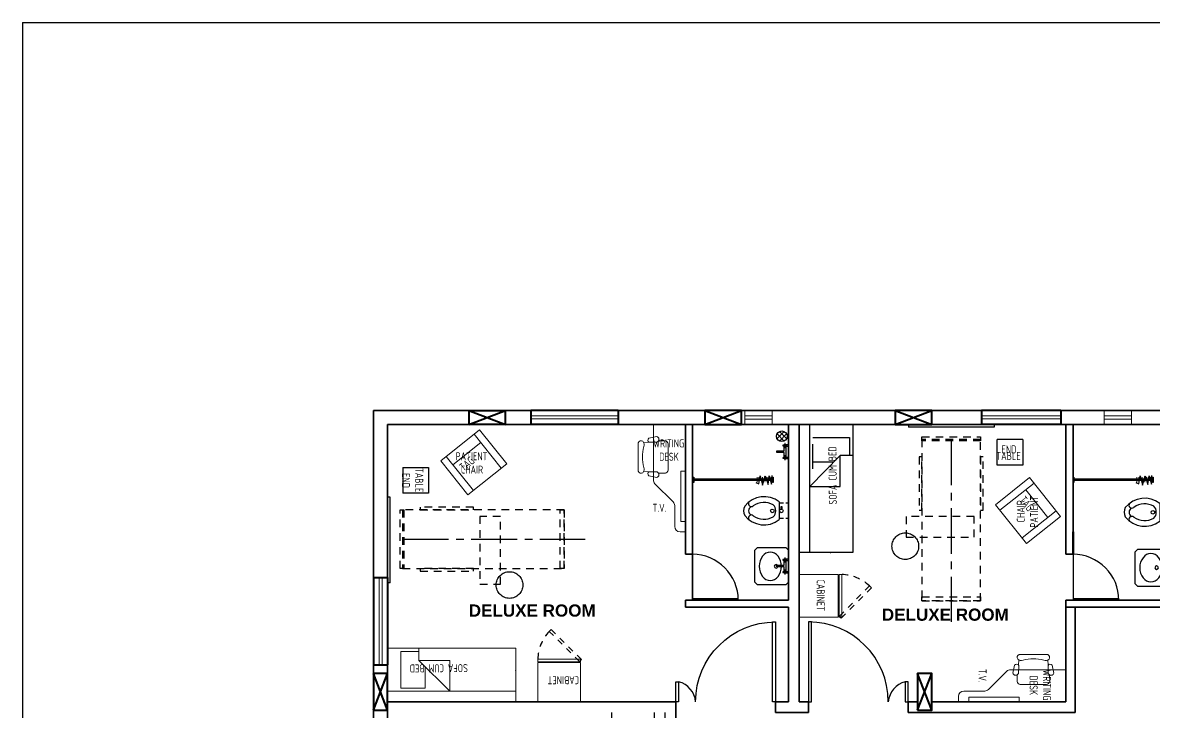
# Model space of a CAD drawing. Header units: inches. Extents: x -17070 to 527, y 504 to 2398.
# Drawn here: x -10574.61 to -10556.07, y 537.08 to 548.39 of the extents above; entities that cross this region are included whole.
import ezdxf
from ezdxf.enums import TextEntityAlignment as Align

# ---------------------------------------------------------------- set-up
doc = ezdxf.new("R2010")
doc.units = ezdxf.units.IN
for name, pattern in [('CENTER2', [1.125, 0.75, -0.125, 0.125, -0.125]), ('HIDDEN', [9.525, 6.35, -3.175]), ('HIDDEN2', [0.1875, 0.125, -0.0625])]:
    doc.linetypes.add(name, pattern=pattern)
for name, color, linetype in [('a-door-intr', 142, 'Continuous'), ('A-Flor-Pfix', 140, 'Continuous'), ('BED', 1, 'HIDDEN2'), ('ELEV5', 8, 'Continuous'), ('elevation', 7, 'Continuous'), ('i-furn_text', 2, 'Continuous')]:
    doc.layers.add(name, color=color, linetype=linetype)
for name, color, linetype, lineweight in [('A-Eqpm', 6, 'HIDDEN', 25), ('A-Flor-Case', 31, 'Continuous', 25), ('A-Wall', 113, 'Continuous', 50), ('COL', 5, 'Continuous', 40), ('ELE-1', 105, 'Continuous', 40), ('FURN', 25, 'Continuous', 9), ('I-Furn', 30, 'Continuous', 18), ('P-Flor-Fixt', 131, 'Continuous', 25), ('section', 1, 'Continuous', 35), ('WIN', 4, 'Continuous', 20)]:
    doc.layers.add(name, color=color, linetype=linetype, lineweight=lineweight)
doc.styles.add('ARCH4', font='archstyl.shx', dxfattribs={"height": 4.5})
doc.styles.add('ROMANC', font='arialbd.ttf', dxfattribs={"height": 0.35})
doc.styles.add('TEXTM', font='archstyl.shx', dxfattribs={"width": 0.75})

# ---------------------------------------------------------------- blocks, each defined once
blk = doc.blocks.new('de')
at = {"layer": 'elevation', "ltscale": 0.0005}
for q in [(-10856.06422, 504.72708), (-10856.90422, 504.13708)]:
    blk.add_line((-10856.90422, 504.72708), q, dxfattribs=at)
blk = doc.blocks.new('I_FURN_CHAIR_GUEST SWIVEL_P')
at = {"lineweight": -2}
for p, q in [((0.303, 0.366), (0.163, 0.352)), ((0.306, -0.366), (0.163, -0.352))]:
    blk.add_line(p, q, dxfattribs=at)
for points in [[(0.166, -0.253, -0.986284), (0, -0.35), (0, 0.35, -0.986284), (0.166, 0.253, 0.178907)], [(0.313, -0.457, -0.736549), (0.322, -0.359), (0.56, -0.366, -0.857709), (0.548, -0.5), (0.313, -0.457)]]:
    blk.add_lwpolyline(points, format="xyb", close=True, dxfattribs=at)
for points in [[(0.548, 0.5), (0.313, 0.457, 0.736549), (0.322, 0.359), (0.56, 0.366, 0.857709), (0.548, 0.5)], [(0.607, -0.394), (0.802, -0.399, 0.23574), (0.889, -0.323), (0.889, 0.323, 0.23574), (0.802, 0.399), (0.607, 0.394)]]:
    blk.add_lwpolyline(points, format="xyb", dxfattribs=at)
at = {"layer": 'DEFPOINTS', "lineweight": -2}
for p in [(0, 0.5), (0.445, 0), (0.889, 0), (0, -0.5)]:
    blk.add_point(p, dxfattribs=at)
blk = doc.blocks.new('*U84')
at = {"layer": 'I-Furn', "color": 30, "linetype": 'Continuous', "lineweight": 18, "xscale": 0.3887817275439147, "yscale": 0.4706305122900289, "zscale": 0.3478573351708899}
blk.add_blockref('I_FURN_CHAIR_GUEST SWIVEL_P', (0, 0), dxfattribs=at)
blk = doc.blocks.new('*U90')
at = {"layer": 'A-Wall', "color": 132, "linetype": 'Continuous', "lineweight": 35}
for p, q in [((1.105, 0), (-0.082, 0)), ((0, -0.082), (1.105, -0.082))]:
    blk.add_line(p, q, dxfattribs=at)
blk = doc.blocks.new('I_PLUMB_DRAIN_Floor Drain_P')
at = {"color": 0, "linetype": 'ByBlock', "lineweight": -2}
for p, q in [((-0.94, 0.33), (0.94, 0.33)), ((-0.33, -0.94), (-0.33, 0.94)), ((0.33, -0.94), (0.33, 0.94)), ((-0.94, -0.33), (0.94, -0.33))]:
    blk.add_line(p, q, dxfattribs=at)
blk.add_circle((0, 0), 1, dxfattribs=at)
blk.add_attdef('SUB', text='', height=1, dxfattribs=at).set_placement((0, 0), align=Align.MIDDLE)
blk = doc.blocks.new('*U89')
at = {"layer": 'P-Flor-Fixt', "color": 131, "linetype": 'Continuous', "lineweight": 25, "extrusion": (0, 0, -1), "xscale": -0.06138658855979884, "yscale": 0.06138658855996491, "zscale": -0.06138658855956882}
blk.add_blockref('I_PLUMB_DRAIN_Floor Drain_P', (0, 0), dxfattribs=at)
blk = doc.blocks.new('I_PLUMB_BATH_TUB  CURTAIN_P')
at = {"color": 0, "linetype": 'ByBlock'}
for p, q in [((0, -1.5), (0, 1.5)), ((0, 1.5), (0.5, 1.5)), ((0.5, 1.5), (0.5, 0.5)), ((0.5, 0.5), (59.5, 0.5)), ((59.5, 0.5), (59.5, 1.5)), ((59.5, 1.5), (60, 1.5)), ((60, 1.5), (60, -1.5)), ((0.5, -1.5), (0, -1.5)), ((59.5, -0.5), (0.5, -0.5)), ((0.5, -0.5), (0.5, -1.5)), ((59.5, -1.5), (59.5, -0.5)), ((60, -1.5), (59.5, -1.5))]:
    blk.add_line(p, q, dxfattribs=at)
blk.add_lwpolyline([(46.98, -1.53), (49.21, -2.36), (50.25, 2.25), (52, -3), (54, 2.25), (56.08, -2.74), (57, 2.25), (58.75, -2.5), (59.05, 2.34)], dxfattribs=at)
at = {"color": 0, "linetype": 'ByBlock', "const_width": 0.5}
for points in [[(47.83, 1.5), (47.83, -1.5)], [(49.22, 1.5), (49.22, -1.5)], [(51.86, 1.5), (51.86, -1.5)], [(53.75, 1.5), (53.75, -1.5)], [(55.38, 1.5), (55.38, -1.5)], [(58.24, 1.5), (58.24, -1.5)]]:
    blk.add_lwpolyline(points, dxfattribs=at)
blk = doc.blocks.new('*U88')
at = {"layer": 'P-Flor-Fixt', "color": 131, "linetype": 'Continuous', "lineweight": 25, "extrusion": (0, 0, -1), "xscale": -0.01534664713989287, "yscale": 0.02046219618654277, "zscale": -0.02046219618652294}
blk.add_blockref('I_PLUMB_BATH_TUB  CURTAIN_P', (0, 0), dxfattribs=at)
blk = doc.blocks.new('ELLIPSE')
at = {"color": 0, "linetype": 'ByBlock', "lineweight": -2}
blk.add_circle((0.5, 0.5), 0.5, dxfattribs=at)
blk = doc.blocks.new('I_PLUMB_LAV_RECT - 3D_P')
at = {"color": 0, "linetype": 'ByBlock', "lineweight": -2}
blk.add_lwpolyline([(1.5, 10.5), (0, 9), (0, -9), (1.5, -10.5), (17.5, -10.5), (19, -9), (19, 9), (17.5, 10.5)], close=True, dxfattribs=at)
blk.add_circle((7, 0.01), 1, dxfattribs=at)
at = {"layer": 'DEFPOINTS', "color": 0, "linetype": 'ByBlock', "lineweight": -2}
for p in [(0, 10.5), (0, -10.5)]:
    blk.add_point(p, dxfattribs=at)
at = {"color": 0, "linetype": 'ByBlock', "lineweight": -2, "xscale": 12.5, "yscale": 16, "zscale": 12.5}
blk.add_blockref('ELLIPSE', (4, -8), dxfattribs=at)
blk = doc.blocks.new('*U87')
at = {"layer": 'P-Flor-Fixt', "color": 131, "linetype": 'Continuous', "lineweight": 25, "xscale": 0.02046219618654277, "yscale": 0.02046219618654277, "zscale": 0.02046219618652294}
blk.add_blockref('I_PLUMB_LAV_RECT - 3D_P', (0, 0), dxfattribs=at)
blk = doc.blocks.new('I_PLUMB_SINK_WALL FAUCET_P')
at = {"color": 0, "linetype": 'ByBlock', "lineweight": -2}
for points in [[(1.8625, -4), (0, -4), (0, -3), (1.5, -3), (1.5, 3), (0, 3), (0, 4), (1.8625, 4)], [(2.1375, 4), (2.5, 4), (2.5, 3.6375)], [(2.5, 3.3625), (2.5, 0.5), (6.5, 0.5), (6.5, -0.5), (2.5, -0.5), (2.5, -3.3625)], [(2.5, -3.6375), (2.5, -4), (2.1375, -4)]]:
    blk.add_lwpolyline(points, dxfattribs=at)
for points in [[(1.8625, 3.6375), (0.875, 3.6375), (0.875, 3.3625), (1.8625, 3.3625), (1.8625, 2.375), (2.1375, 2.375), (2.1375, 3.3625), (3.125, 3.3625), (3.125, 3.6375), (2.1375, 3.6375), (2.1375, 4.625), (1.8625, 4.625)], [(1.8625, -4.625), (2.1375, -4.625), (2.1375, -3.6375), (3.125, -3.6375), (3.125, -3.3625), (2.1375, -3.3625), (2.1375, -2.375), (1.8625, -2.375), (1.8625, -3.3625), (0.875, -3.3625), (0.875, -3.6375), (1.8625, -3.6375)]]:
    blk.add_lwpolyline(points, close=True, dxfattribs=at)
for centre, start, end in [((2, 3.5), 112.8866144, 157.1133856), ((2, 3.5), 202.8866144, 247.1133856), ((2, 3.5), 22.8866144, 67.1133856), ((2, 3.5), 292.8866144, 337.1133856), ((2, -3.5), 112.8866144, 157.1133856), ((2, -3.5), 202.8866144, 247.1133856), ((2, -3.5), 22.8866144, 67.1133856), ((2, -3.5), 292.8866144, 337.1133856)]:
    blk.add_arc(centre, 0.3536, start, end, dxfattribs=at)
blk = doc.blocks.new('*U86')
at = {"layer": 'P-Flor-Fixt', "color": 131, "linetype": 'Continuous', "lineweight": 25, "extrusion": (0, 0, -1), "xscale": -0.02046219618654277, "yscale": 0.02046219618654277, "zscale": -0.02046219618652294}
blk.add_blockref('I_PLUMB_SINK_WALL FAUCET_P', (0, 0), dxfattribs=at)
blk = doc.blocks.new('*U85')
at = {"layer": 'P-Flor-Fixt', "color": 131, "linetype": 'Continuous', "lineweight": 25, "extrusion": (0, 0, -1), "xscale": -0.02046219618654277, "yscale": 0.02046219618654277, "zscale": -0.02046219618652294}
blk.add_blockref('I_PLUMB_SINK_WALL FAUCET_P', (0, 0), dxfattribs=at)
blk = doc.blocks.new('Z08D48')
at = {"linetype": 'Continuous', "lineweight": -3}
blk.add_lwpolyline([(-24, 0), (-22.25, 0), (-22.25, 48), (-24, 48)], close=True, dxfattribs=at)
blk.add_arc((-24, 0), 48, 360, 90)
blk = doc.blocks.new('A$C031929D8')
at = {"layer": 'A-Flor-Pfix'}
for p, q in [((0, -13.39), (1.62, -13.39)), ((0, -22.61), (0, -13.39)), ((3.12, -13.39), (5.57, -13.39)), ((5.57, -23.31), (5.57, -12.69)), ((4.07, -19.06), (4.53, -19.06)), ((4.07, -20.55), (4.07, -19.06)), ((4.53, -19.06), (4.53, -20.55)), ((0, -22.61), (1.62, -22.61)), ((3.12, -22.61), (5.57, -22.61)), ((4.53, -20.55), (4.07, -20.55))]:
    blk.add_line(p, q, dxfattribs=at)
for centre in [(4.34, -17.96), (9.77, -17.96)]:
    blk.add_circle(centre, 1.1, dxfattribs=at)
for centre, radius, start, end in [((14.71, -24.38), 14.84, 38.05925, 128.01145), ((14.72, -24.06), 11.1, 54.07175, 119.8254), ((22.38, -13.7), 1.79, 230.0447, 34.46378), ((11.85, -17.61), 4.14, 129.89292, 185.47049), ((11.85, -18.39), 4.14, 174.52951, 230.10708), ((21.27, -18), 2.82, 296.81127, 63.18873), ((21.27, -18), 5.82, 331.61408, 28.38592), ((14.71, -11.62), 14.84, 231.98855, 321.94075), ((14.72, -11.94), 11.1, 240.1746, 305.92825), ((22.38, -22.3), 1.79, 325.53622, 129.9553)]:
    blk.add_arc(centre, radius, start, end, dxfattribs=at)

msp = doc.modelspace()

# ---------------------------------------------------------------- linework, layer by layer
for p, q in [((-10558.64686, 541.13374), (-10558.64686, 541.55671)), ((-10558.22389, 541.55671), (-10558.22389, 541.13374)), ((-10568.38458, 541.09704), (-10567.96161, 541.09704)), ((-10567.96161, 541.09704), (-10567.96161, 540.67407)), ((-10558.22389, 541.13374), (-10558.64686, 541.13374)), ((-10567.96161, 540.67407), (-10568.38458, 540.67407))]:
    msp.add_line(p, q)
at = {"layer": 'a-door-intr'}
for p, q in [((-10563.63641, 539.67371), (-10563.63641, 538.92379)), ((-10557.40154, 539.67379), (-10557.40154, 538.92386)), ((-10562.88648, 538.94379), (-10563.63641, 538.94378)), ((-10562.88648, 538.92379), (-10563.63641, 538.92378)), ((-10556.65162, 538.94386), (-10557.40154, 538.94385)), ((-10556.65162, 538.92386), (-10557.40154, 538.92385))]:
    msp.add_line(p, q, dxfattribs=at)
for points in [[(-10563.91142, 537.25834), (-10563.91142, 537.58494), (-10563.86379, 537.58494), (-10563.86379, 537.25834)], [(-10560.10243, 537.25834), (-10560.10243, 537.58494), (-10560.15006, 537.58494), (-10560.15006, 537.25834)]]:
    msp.add_lwpolyline(points, close=True, dxfattribs=at)
for centre, radius, start, end in [((-10563.63641, 538.92379), 0.74992, 360, 90.000709), ((-10557.40154, 538.92386), 0.74992, 360, 90.000709), ((-10563.955, 537.22458), 0.37172, 5.209389, 75.796308), ((-10560.05885, 537.22458), 0.37172, 104.203692, 174.790611)]:
    msp.add_arc(centre, radius, start, end, dxfattribs=at)
at = {"layer": 'A-Eqpm'}
for centre in [(-10560.15019, 539.80666), (-10566.63453, 539.17073)]:
    msp.add_circle(centre, 0.21848, dxfattribs=at)
at = {"layer": 'A-Flor-Case'}
for p, q in [((-10558.69553, 541.75928), (-10560.09815, 541.75928)), ((-10568.58714, 539.20789), (-10568.58714, 540.61052))]:
    msp.add_line(p, q, dxfattribs=at)
at = {"layer": 'A-Wall', "color": 132, "linetype": 'Continuous', "lineweight": 35}
for p, q in [((-10563.75293, 539.67371), (-10563.75296, 541.80297)), ((-10563.75296, 541.80297), (-10563.63644, 541.80297)), ((-10563.63644, 541.80297), (-10563.63641, 538.92379)), ((-10562.06321, 538.92379), (-10562.06321, 541.80297)), ((-10561.88843, 541.80297), (-10561.88843, 538.80727)), ((-10557.51809, 541.80297), (-10557.40157, 541.80297)), ((-10557.51805, 539.67379), (-10557.51805, 541.80297)), ((-10557.40157, 541.80297), (-10557.40154, 539.67379)), ((-10563.75293, 539.67371), (-10563.63641, 539.67371)), ((-10557.51805, 539.67379), (-10557.40154, 539.67379)), ((-10563.75292, 538.80727), (-10563.75293, 538.92378)), ((-10563.63641, 538.92378), (-10563.75293, 538.92378)), ((-10557.51805, 538.92379), (-10555.82834, 538.92379)), ((-10557.51805, 538.80727), (-10557.51805, 538.92379)), ((-10555.82834, 538.80727), (-10557.51805, 538.80727))]:
    msp.add_line(p, q, dxfattribs=at)
at = {"layer": 'A-Wall'}
msp.add_line((-10557.40154, 540.04139), (-10557.40154, 539.67379), dxfattribs=at)
at = {"layer": 'BED', "linetype": 'CENTER2'}
for p, q in [((-10559.39684, 541.55729, 0), (-10559.39684, 538.56921, 0)), ((-10568.38516, 539.92408, 0), (-10565.39708, 539.92408, 0))]:
    msp.add_line(p, q, dxfattribs=at)
at = {"layer": 'BED', "elevation": 0}
for points in [[(-10558.91619, 541.53542), (-10559.87749, 541.53542), (-10559.87749, 541.59901), (-10558.91619, 541.59901)], [(-10568.36329, 540.40473), (-10568.36329, 539.44344), (-10568.42687, 539.44344), (-10568.42687, 540.40473)], [(-10567.12105, 539.1821), (-10566.78093, 539.1821), (-10566.78093, 540.29613), (-10567.12105, 540.29613)], [(-10560.13882, 540.29318), (-10560.13882, 539.95306), (-10559.02479, 539.95306), (-10559.02479, 540.29318)]]:
    msp.add_lwpolyline(points, close=True, dxfattribs=at)
at = {"layer": 'BED'}
for points in [[(-10558.91619, 541.55729), (-10559.87749, 541.55729), (-10559.87749, 538.91178), (-10558.91619, 538.91178)], [(-10559.87749, 541.27131), (-10559.92118, 541.27131), (-10559.92118, 540.39741), (-10559.87749, 540.39741)], [(-10558.8725, 541.27131), (-10558.91619, 541.27131), (-10558.91619, 540.39741), (-10558.8725, 540.39741)], [(-10568.38516, 540.40473), (-10568.38516, 539.44344), (-10565.73965, 539.44344), (-10565.73965, 540.40473)], [(-10568.09918, 540.44842), (-10568.09918, 540.40473), (-10567.22528, 540.40473), (-10567.22528, 540.44842)], [(-10565.73965, 540.40473), (-10565.73965, 539.44344), (-10565.80323, 539.44344), (-10565.80323, 540.40473)], [(-10568.09918, 539.44344), (-10568.09918, 539.39974), (-10567.22528, 539.39974), (-10567.22528, 539.44344)], [(-10558.91619, 538.91178), (-10559.87749, 538.91178), (-10559.87749, 538.97536), (-10558.91619, 538.97536)]]:
    msp.add_lwpolyline(points, close=True, dxfattribs=at)
at = {"layer": 'COL', "ltscale": 0.0005}
for p, q in [((-10567.29834, 541.80297), (-10566.69834, 542.03297)), ((-10567.29834, 542.03297), (-10566.69834, 541.80297)), ((-10567.29834, 542.03297), (-10566.69834, 542.03297)), ((-10563.43334, 541.80297), (-10562.83334, 542.03297)), ((-10563.43334, 542.03297), (-10562.83334, 541.80297)), ((-10560.31834, 541.80297), (-10559.71834, 542.03297)), ((-10560.31834, 542.03297), (-10559.71834, 541.80297)), ((-10566.69834, 541.80297), (-10567.29834, 541.80297)), ((-10568.63084, 537.11797), (-10568.86084, 537.71797)), ((-10568.86084, 537.11797), (-10568.63084, 537.71797)), ((-10559.71834, 537.11797), (-10559.94834, 537.71797)), ((-10559.94834, 537.11797), (-10559.71834, 537.71797))]:
    msp.add_line(p, q, dxfattribs=at)
for points in [[(-10567.29834, 542.03297), (-10567.29834, 541.80297)], [(-10566.69834, 541.80297), (-10566.69834, 542.03297)]]:
    msp.add_lwpolyline(points, dxfattribs=at)
for points in [[(-10563.43334, 542.03297), (-10563.43334, 541.80297), (-10562.83334, 541.80297), (-10562.83334, 542.03297)], [(-10560.31834, 542.03297), (-10560.31834, 541.80297), (-10559.71834, 541.80297), (-10559.71834, 542.03297)], [(-10568.86084, 537.11797), (-10568.63084, 537.11797), (-10568.63084, 537.71797), (-10568.86084, 537.71797)], [(-10559.94834, 537.11797), (-10559.71834, 537.11797), (-10559.71834, 537.71797), (-10559.94834, 537.71797)]]:
    msp.add_lwpolyline(points, close=True, dxfattribs=at)
at = {"layer": 'ELE-1', "ltscale": 0.0005}
for p, q in [((-10564.85572, 542.03297), (-10566.28572, 542.03297)), ((-10566.28572, 542.03297), (-10566.28572, 541.80297)), ((-10564.85572, 542.03297), (-10564.85572, 541.80297)), ((-10557.60066, 542.03297), (-10558.90366, 542.03297)), ((-10558.90366, 542.03297), (-10558.90366, 541.80297)), ((-10557.60066, 542.03297), (-10557.60066, 541.80297)), ((-10564.85572, 541.80297), (-10566.28572, 541.80297)), ((-10557.60066, 541.80297), (-10558.90366, 541.80297)), ((-10568.86084, 539.29204), (-10568.86084, 537.86204)), ((-10568.86084, 539.29204), (-10568.63084, 539.29204)), ((-10568.63084, 539.29204), (-10568.63084, 537.86204)), ((-10568.86084, 537.86204), (-10568.63084, 537.86204))]:
    msp.add_line(p, q, dxfattribs=at)
at = {"layer": 'ELEV5', "linetype": 'HIDDEN2', "ltscale": 0.5}
for p, q in [((-10561.22992, 538.66052), (-10560.73557, 539.15487)), ((-10561.19902, 538.62962), (-10560.70467, 539.12398)), ((-10560.70467, 539.12398), (-10560.73557, 539.15487)), ((-10561.22992, 538.66052), (-10561.19902, 538.62962)), ((-10565.95184, 538.4421), (-10565.98274, 538.4112)), ((-10565.45749, 537.94775), (-10565.95184, 538.4421)), ((-10565.48839, 537.91685), (-10565.98274, 538.4112)), ((-10565.48839, 537.91685), (-10565.45749, 537.94775))]:
    msp.add_line(p, q, dxfattribs=at)
for centre, start, end in [((-10561.2143, 538.6449), 46.809883, 88.177606), ((-10565.47276, 537.93247), 136.809883, 178.177606)]:
    msp.add_arc(centre, 0.69947, start, end, dxfattribs=at)
at = {"layer": 'elevation', "ltscale": 0.0005}
for p, q in [((-10560.09815, 541.80297), (-10560.09815, 541.75928)), ((-10558.69553, 541.80297), (-10558.69553, 541.75928)), ((-10558.22389, 541.55671), (-10558.64686, 541.55671)), ((-10568.38458, 541.09704), (-10568.38458, 540.67407)), ((-10568.58714, 540.61052), (-10568.63084, 540.61052)), ((-10568.58714, 539.20789), (-10568.63084, 539.20789))]:
    msp.add_line(p, q, dxfattribs=at)
at = {"layer": 'FURN'}
for p, q in [((-10568.63084, 538.13515), (-10566.53303, 538.13515)), ((-10568.41644, 537.48082), (-10568.41644, 538.08381)), ((-10568.41644, 538.08381), (-10568.12165, 538.08381)), ((-10568.12165, 538.13515), (-10568.12165, 537.93124)), ((-10566.53303, 538.13515), (-10566.53303, 537.25834)), ((-10567.61245, 537.93124), (-10568.12165, 537.93124)), ((-10568.12165, 537.93124), (-10567.61245, 537.43312)), ((-10567.61245, 537.43312), (-10567.61245, 537.93124)), ((-10568.01445, 537.82637), (-10568.01445, 537.48082)), ((-10566.53303, 537.43312), (-10568.63084, 537.43312)), ((-10568.01445, 537.48082), (-10568.41644, 537.48082))]:
    msp.add_line(p, q, dxfattribs=at)
msp.add_point((-10566.53303, 537.76957), dxfattribs=at)
at = {"layer": 'I-Furn'}
for p, q in [((-10564.27728, 540.89322), (-10564.27728, 541.80297)), ((-10567.12376, 541.71578), (-10567.76088, 541.20652)), ((-10567.21478, 541.64303), (-10566.76917, 541.08554)), ((-10566.67816, 541.1583), (-10567.12376, 541.71578)), ((-10567.10565, 541.5065), (-10567.56074, 541.14274)), ((-10567.66986, 541.27927), (-10567.22426, 540.72179)), ((-10567.76088, 541.20652), (-10567.31528, 540.64904)), ((-10567.31528, 540.64904), (-10566.67816, 541.1583)), ((-10563.82661, 540.21254), (-10563.8266, 541.0367)), ((-10563.8266, 541.0367), (-10563.75351, 541.0367)), ((-10563.75351, 541.0367), (-10563.75352, 540.21254)), ((-10558.11441, 540.93301), (-10558.67189, 540.48741)), ((-10558.04165, 540.84199), (-10558.59914, 540.39639)), ((-10557.60515, 540.29589), (-10558.11441, 540.93301)), ((-10563.95331, 540.53306), (-10564.25168, 540.83143)), ((-10557.81442, 540.27778), (-10558.17818, 540.73287)), ((-10563.92772, 540.12877), (-10563.92772, 540.47127)), ((-10558.67189, 540.48741), (-10558.16263, 539.85029)), ((-10557.6779, 540.38691), (-10558.23538, 539.9413)), ((-10558.16263, 539.85029), (-10557.60515, 540.29589)), ((-10563.75352, 540.21254), (-10563.82661, 540.21254)), ((-10563.75294, 540.04138), (-10563.84033, 540.04138)), ((-10561.24757, 539.34402), (-10561.88843, 539.34402)), ((-10561.24757, 538.6449), (-10561.24757, 539.34402)), ((-10561.233, 538.6449), (-10561.233, 539.34402)), ((-10561.18931, 539.34402), (-10561.233, 539.34402)), ((-10561.18931, 538.6449), (-10561.18931, 539.34402)), ((-10561.88843, 538.6449), (-10561.24757, 538.6449)), ((-10561.233, 538.6449), (-10561.18931, 538.6449)), ((-10565.47276, 537.95746), (-10566.17188, 537.95746)), ((-10566.17188, 537.95746), (-10566.17188, 537.91377)), ((-10565.47276, 537.91377), (-10566.17188, 537.91377)), ((-10566.17188, 537.8992), (-10566.17188, 537.25834)), ((-10565.47276, 537.8992), (-10566.17188, 537.8992)), ((-10565.47276, 537.91377), (-10565.47276, 537.95746)), ((-10565.47276, 537.25834), (-10565.47276, 537.8992)), ((-10558.78796, 537.45871), (-10558.48959, 537.75708)), ((-10558.4278, 537.78267), (-10557.51805, 537.78267)), ((-10557.51805, 537.78267), (-10557.51805, 537.3049)), ((-10559.27964, 537.25834), (-10559.27964, 537.34573)), ((-10559.19225, 537.43312), (-10558.84975, 537.43311)), ((-10559.10848, 537.25891), (-10559.10848, 537.332)), ((-10559.10848, 537.332), (-10558.28432, 537.332)), ((-10558.28432, 537.332), (-10558.28432, 537.25891)), ((-10558.28432, 537.25891), (-10559.10848, 537.25891))]:
    msp.add_line(p, q, dxfattribs=at)
at = {"layer": 'I-Furn', "linetype": 'ByBlock', "lineweight": -2}
for p, q in [((-10561.88843, 539.70516), (-10561.88843, 541.80297)), ((-10561.71365, 539.70516), (-10561.71365, 541.80297)), ((-10561.01162, 541.80297), (-10561.01162, 539.70516)), ((-10561.66595, 541.58857), (-10561.06296, 541.58857)), ((-10561.06296, 541.58857), (-10561.06296, 541.29378)), ((-10561.66595, 541.07631), (-10561.66595, 541.4783)), ((-10561.21553, 541.29378), (-10561.71365, 540.78458)), ((-10561.01162, 541.29378), (-10561.21553, 541.29378)), ((-10561.21553, 540.78458), (-10561.21553, 541.29378)), ((-10561.3204, 541.18658), (-10561.66595, 541.18658)), ((-10561.71365, 540.78458), (-10561.21553, 540.78458)), ((-10561.01162, 539.70516), (-10561.88843, 539.70516)), ((-10564.96302, 537.08356), (-10564.96302, 534.98575)), ((-10564.26098, 534.98575), (-10564.26098, 537.08356)), ((-10564.0862, 534.98575), (-10564.0862, 537.08356))]:
    msp.add_line(p, q, dxfattribs=at)
at = {"layer": 'I-Furn'}
for centre, start, end in [((-10564.18989, 540.89322), 180, 225), ((-10564.01511, 540.47127), 360, 45), ((-10563.84033, 540.12877), 180, 270), ((-10558.4278, 537.69528), 90, 135), ((-10559.19225, 537.34573), 90, 180), ((-10558.84975, 537.5205), 270, 315)]:
    msp.add_arc(centre, 0.08739, start, end, dxfattribs=at)
at = {"layer": 'I-Furn', "linetype": 'ByBlock', "lineweight": -2}
msp.add_point((-10561.3772, 539.70516), dxfattribs=at)
at = {"layer": 'section', "ltscale": 0.0005}
for p, q in [((-10568.86084, 542.03297), (-10568.86084, 537.71797)), ((-10567.29834, 542.03297), (-10568.86084, 542.03297)), ((-10568.26084, 542.03297), (-10567.29834, 542.03297)), ((-10567.29834, 542.03297), (-10568.26084, 542.03297)), ((-10567.29834, 542.03297), (-10568.26084, 542.03297)), ((-10561.91834, 542.03297), (-10566.69834, 542.03297)), ((-10561.91834, 542.03297), (-10566.69834, 542.03297)), ((-10560.31834, 542.03297), (-10566.69834, 542.03297)), ((-10566.69834, 542.03297), (-10561.59834, 542.03297)), ((-10555.82834, 542.03297), (-10559.71834, 542.03297)), ((-10568.63084, 541.80297), (-10568.63084, 537.71797)), ((-10567.29834, 541.80297), (-10568.63084, 541.80297)), ((-10563.06334, 541.80297), (-10566.69834, 541.80297)), ((-10560.31834, 541.80297), (-10562.94834, 541.80297)), ((-10561.88843, 541.80297), (-10561.88843, 537.25834)), ((-10559.71834, 541.80297), (-10555.82834, 541.80297)), ((-10568.63084, 541.43297), (-10568.63084, 538.60737)), ((-10568.63084, 541.43297), (-10568.63084, 538.60737)), ((-10568.63084, 541.13297), (-10568.63084, 538.60737)), ((-10562.06321, 537.25834), (-10562.06321, 538.80727)), ((-10557.51805, 538.80727), (-10557.51805, 537.25834)), ((-10557.36805, 538.80727), (-10557.36805, 537.08356)), ((-10568.63084, 537.71797), (-10568.63084, 531.08797)), ((-10563.91142, 537.25834), (-10568.63084, 537.25834)), ((-10563.91142, 537.25834), (-10563.91142, 533.56556)), ((-10562.06321, 537.25834), (-10562.27838, 537.25834)), ((-10562.27838, 537.25834), (-10562.27838, 537.08356)), ((-10561.73547, 537.25834), (-10561.88843, 537.25834)), ((-10561.73547, 537.25834), (-10561.73547, 537.08356)), ((-10559.94834, 537.25834), (-10560.10243, 537.25834)), ((-10560.10243, 537.25834), (-10560.10243, 537.08356)), ((-10557.51805, 537.25834), (-10559.71834, 537.25834)), ((-10568.86084, 537.11797), (-10568.86084, 531.08797)), ((-10561.73547, 537.08356), (-10562.27838, 537.08356)), ((-10562.00454, 537.08356), (-10561.88843, 537.08356)), ((-10560.10243, 537.08356), (-10557.36805, 537.08356))]:
    msp.add_line(p, q, dxfattribs=at)
at = {"layer": 'WIN', "ltscale": 0.0005}
for p, q in [((-10562.77966, 542.03297), (-10562.32966, 542.03297)), ((-10562.77966, 542.03297), (-10562.77966, 541.80297)), ((-10562.32966, 542.03297), (-10562.32966, 541.80297)), ((-10556.89385, 542.03297), (-10556.44385, 542.03297)), ((-10556.89385, 542.03297), (-10556.89385, 541.80297)), ((-10556.44385, 542.03297), (-10556.44385, 541.80297)), ((-10564.85572, 541.94297), (-10566.28572, 541.94297)), ((-10564.85572, 541.89297), (-10566.28572, 541.89297)), ((-10562.32966, 541.94131), (-10562.77966, 541.94131)), ((-10562.32966, 541.89131), (-10562.77966, 541.89131)), ((-10562.77966, 541.80297), (-10562.32966, 541.80297)), ((-10557.60066, 541.94297), (-10558.90366, 541.94297)), ((-10557.60066, 541.89297), (-10558.90366, 541.89297)), ((-10556.44385, 541.94131), (-10556.89385, 541.94131)), ((-10556.44385, 541.89131), (-10556.89385, 541.89131)), ((-10556.89385, 541.80297), (-10556.44385, 541.80297)), ((-10568.77084, 539.29204), (-10568.77084, 537.86204)), ((-10568.72084, 539.29204), (-10568.72084, 537.86204))]:
    msp.add_line(p, q, dxfattribs=at)

# ---------------------------------------------------------------- block references
at = {"layer": 'a-door-intr', "yscale": 0.02721735385500779, "zscale": 0.02721735385508233}
for p, xscale in [((-10562.9316, 537.25834), -0.02721735385421198), ((-10561.08225, 537.25834), 0.02721735385421198)]:
    msp.add_blockref('Z08D48', p, dxfattribs=dict(at, xscale=xscale))
at = {"layer": 'A-Flor-Pfix', "extrusion": (0, 0, -1), "xscale": -0.02721735385421198, "yscale": 0.02721735385421198, "zscale": -0.02721735385508233, "rotation": 180}
for p in [(10562.06321, 539.89691), (10555.82834, 539.87347)]:
    msp.add_blockref('A$C031929D8', p, dxfattribs=at)
at = {"layer": 'A-Wall', "color": 113, "linetype": 'Continuous', "lineweight": 50, "xscale": -1.423602212071273, "yscale": 1.423602212069454, "zscale": 1.423602212069161, "rotation": 180}
msp.add_blockref('*U90', (-10563.6364, 538.80727), dxfattribs=at)
at = {"layer": 'elevation', "xscale": 75, "yscale": 75, "zscale": 75}
msp.add_blockref('de', (803693.20564, -37306.1441), dxfattribs=at)
at = {"layer": 'I-Furn', "color": 30, "linetype": 'Continuous', "lineweight": 18, "xscale": -1.423602212071273, "yscale": 1.423602212069454, "zscale": 1.423602212069161}
for p, rotation in [((-10564.5249, 541.2686), 180), ((-10558.05242, 538.0303), 90)]:
    msp.add_blockref('*U84', p, dxfattribs=dict(at, rotation=rotation))
at = {"layer": 'P-Flor-Fixt', "color": 131, "linetype": 'Continuous', "lineweight": 25, "yscale": 1.423602212069454, "zscale": 1.423602212069161}
for name, p, xscale, rotation in [('*U89', (-10562.17332, 541.60824), 1.423602212070204, 315.0000000000518), ('*U85', (-10562.06321, 541.35454), 1.423602212071273, 180), ('*U86', (-10562.0639, 539.4822), 1.423602212071273, 180)]:
    msp.add_blockref(name, p, dxfattribs=dict(at, xscale=xscale, rotation=rotation))
for name, p, xscale in [('*U88', (-10563.62353, 540.89585), 1.423602212071273), ('*U88', (-10557.40155, 540.89585), 1.423602212071273), ('*U87', (-10562.06321, 539.47741), -1.423602212071273), ('*U87', (-10555.82834, 539.45397), -1.423602212071273)]:
    msp.add_blockref(name, p, dxfattribs=dict(at, xscale=xscale))

# ---------------------------------------------------------------- texts
at = {"layer": 'elevation', "ltscale": 0.0005, "char_height": 0.2, "width": 335.6252416, "attachment_point": 1, "style": 'ROMANC'}
for insert in [(-10567.30247, 538.85252), (-10560.53464, 538.78515)]:
    msp.add_mtext('DELUXE ROOM', dxfattribs=dict(at, insert=insert))
at = {"layer": 'i-furn_text', "style": 'TEXTM', "width": 0.75}
for s, p in [('WRITING', (-10564.28059, 541.42601)), ('END', (-10558.57421, 541.32802)), ('PATIENT', (-10567.51831, 541.21547)), ('DESK', (-10564.18227, 541.20754)), ('TABLE', (-10558.65847, 541.21981)), ('CHAIR', (-10567.4317, 540.99699)), ('T.V.', (-10564.29143, 540.36965))]:
    msp.add_text(s, height=0.131085, dxfattribs=at).set_placement(p)
for s, height, rotation, p in [('SOFA CUM BED', 0.1310851, 90.42415, (-10561.27094, 540.48969)), ('TABLE', 0.131085, 270, (-10568.17877, 541.08848)), ('END', 0.131085, 270, (-10568.39724, 541.00421)), ('CHAIR', 0.131085, 90, (-10558.19285, 540.19653)), ('PATIENT', 0.131085, 90, (-10557.97437, 540.10992)), ('CABINET', 0.131085, 270, (-10561.60106, 539.26084)), ('SOFA CUM BED', 0.1310851, 180.42415, (-10567.31756, 537.87583)), ('T.V.', 0.131085, 270, (-10558.95137, 537.79682)), ('WRITING', 0.131085, 270, (-10557.89501, 537.78598)), ('CABINET', 0.131085, 180, (-10565.49414, 537.67679)), ('DESK', 0.131085, 270, (-10558.11348, 537.68767))]:
    msp.add_text(s, height=height, rotation=rotation, dxfattribs=at).set_placement(p)
at = {"layer": 'i-furn_text', "style": 'ARCH4', "width": 0.85}
for rotation, p in [(38.635822, (-10567.33245, 541.1574)), (308.635822, (-10558.16352, 540.50458))]:
    msp.add_attdef('TAG', text='Ch-1', height=0.131085, rotation=rotation, dxfattribs=at).set_placement(p, align=Align.MIDDLE_CENTER)

doc.saveas('drawing.dxf')
